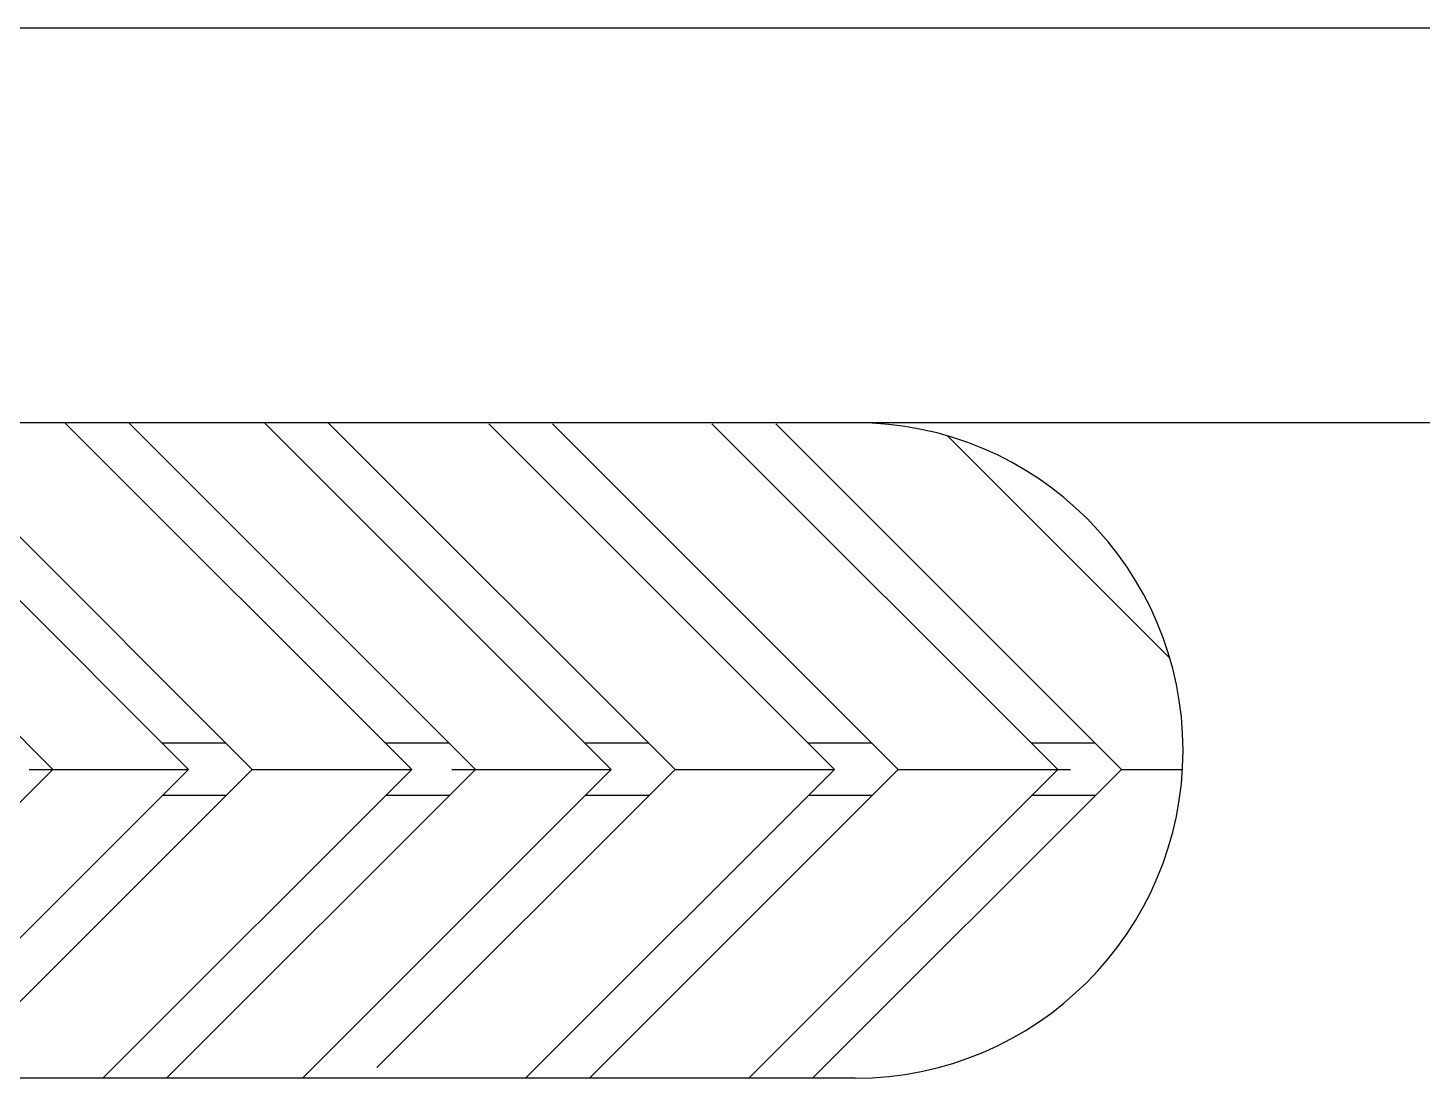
# Model space of a CAD drawing. Extents: x -121210 to 57230, y 84783 to 157800.
# Drawn here: x -30889.2 to -30521.6, y 117485.3 to 117762.3 of the extents above; entities that cross this region are included whole.
import ezdxf

# ---------------------------------------------------------------- set-up
doc = ezdxf.new("R2010")
doc.units = 0
doc.header["$MEASUREMENT"] = 0
doc.layers.get('0').update_dxf_attribs({"linetype": 'CONTINUOUS'})

# ---------------------------------------------------------------- blocks, each defined once
blk = doc.blocks.new('A$C1C31036F')
for p, q in [((1321.44, 858.31), (5649.82, 858.31)), ((5649.82, 650.04), (1321.44, 650.04)), ((2662.42, 467.17), (2479.54, 650.04)), ((2734, 467.17), (2551.13, 650.04)), ((2767.64, 467.17), (2584.76, 650.04)), ((2851.72, 467.17), (2668.84, 650.04)), ((2885.35, 467.17), (2702.47, 650.04)), ((2956.93, 467.17), (2774.06, 650.04)), ((2990.57, 467.17), (2807.69, 650.04)), ((3074.65, 467.17), (2892.33, 649.49)), ((3108.28, 467.17), (2925.96, 649.49)), ((3192.36, 467.17), (3010.04, 649.49)), ((3226, 467.17), (3043.68, 649.49)), ((3251.47, 525.77), (3134.18, 643.07)), ((2753.88, 480.92), (2720.25, 480.92)), ((2871.6, 480.92), (2837.96, 480.92)), ((2976.81, 480.92), (2943.18, 480.92)), ((3094.53, 480.92), (3060.89, 480.92)), ((3212.24, 480.92), (3178.61, 480.92)), ((3212.24, 480.92), (3185.35, 480.92)), ((2662.42, 467.17), (2499.54, 304.29)), ((2734, 467.17), (2571.12, 304.29)), ((2767.64, 467.17), (2610.32, 309.85)), ((2649.92, 467.17), (2734, 467.17)), ((2649.92, 467.17), (2734, 467.17)), ((2649.92, 467.17), (2734, 467.17)), ((2649.92, 467.17), (2734, 467.17)), ((2649.92, 467.17), (2734, 467.17)), ((2649.92, 467.17), (2734, 467.17)), ((2851.72, 467.17), (2688.84, 304.29)), ((2701.46, 467.17), (2734, 467.17)), ((2701.46, 467.17), (2734, 467.17)), ((2885.35, 467.17), (2722.47, 304.29)), ((2767.64, 467.17), (2851.72, 467.17)), ((2767.64, 467.17), (2851.72, 467.17)), ((2767.64, 467.17), (2851.72, 467.17)), ((2767.64, 467.17), (2851.72, 467.17)), ((2767.64, 467.17), (2851.72, 467.17)), ((2767.64, 467.17), (2851.72, 467.17)), ((2767.64, 467.17), (2851.72, 467.17)), ((2767.64, 467.17), (2851.72, 467.17)), ((2956.93, 467.17), (2794.05, 304.29)), ((2819.17, 467.17), (2851.72, 467.17)), ((2819.17, 467.17), (2851.72, 467.17)), ((2990.57, 467.17), (2833.25, 309.85)), ((2872.85, 467.17), (2956.93, 467.17)), ((2872.85, 467.17), (2956.93, 467.17)), ((2872.85, 467.17), (2956.93, 467.17)), ((2872.85, 467.17), (2956.93, 467.17)), ((2872.85, 467.17), (2956.93, 467.17)), ((2872.85, 467.17), (2956.93, 467.17)), ((3074.65, 467.17), (2911.77, 304.29)), ((2924.39, 467.17), (2956.93, 467.17)), ((2924.39, 467.17), (2956.93, 467.17)), ((3108.28, 467.17), (2945.4, 304.29)), ((2990.57, 467.17), (3074.65, 467.17)), ((2990.57, 467.17), (3074.65, 467.17)), ((2990.57, 467.17), (3074.65, 467.17)), ((2990.57, 467.17), (3074.65, 467.17)), ((2990.57, 467.17), (3074.65, 467.17)), ((2990.57, 467.17), (3074.65, 467.17)), ((2990.57, 467.17), (3074.65, 467.17)), ((2990.57, 467.17), (3074.65, 467.17)), ((3192.36, 467.17), (3029.48, 304.29)), ((3226, 467.17), (3063.12, 304.29)), ((3108.28, 467.17), (3192.36, 467.17)), ((3108.28, 467.17), (3192.36, 467.17)), ((3108.28, 467.17), (3192.36, 467.17)), ((3108.28, 467.17), (3192.36, 467.17)), ((3108.28, 467.17), (3192.36, 467.17)), ((3108.28, 467.17), (3192.36, 467.17)), ((3108.28, 467.17), (3192.36, 467.17)), ((3108.28, 467.17), (3192.36, 467.17)), ((3139.84, 467.17), (3199.11, 467.17)), ((3139.84, 467.17), (3199.11, 467.17)), ((3226, 467.17), (3258.16, 467.17)), ((2753.88, 453.41), (2720.25, 453.41)), ((2871.6, 453.41), (2837.96, 453.41)), ((2976.81, 453.41), (2943.18, 453.41)), ((3094.53, 453.41), (3060.89, 453.41)), ((3212.24, 453.41), (3178.61, 453.41)), ((3212.24, 453.41), (3185.35, 453.41)), ((3085.57, 304.29), (1910.88, 304.29))]:
    blk.add_line(p, q)
blk.add_arc((3085.57, 477.16), 172.88, 270, 90)

msp = doc.modelspace()

# ---------------------------------------------------------------- block references
at = {"xscale": 0.5, "yscale": 0.5, "zscale": 0.5}
msp.add_blockref('A$C1C31036F', (-32213.82, 117333.19), dxfattribs=at)

doc.saveas('drawing.dxf')
